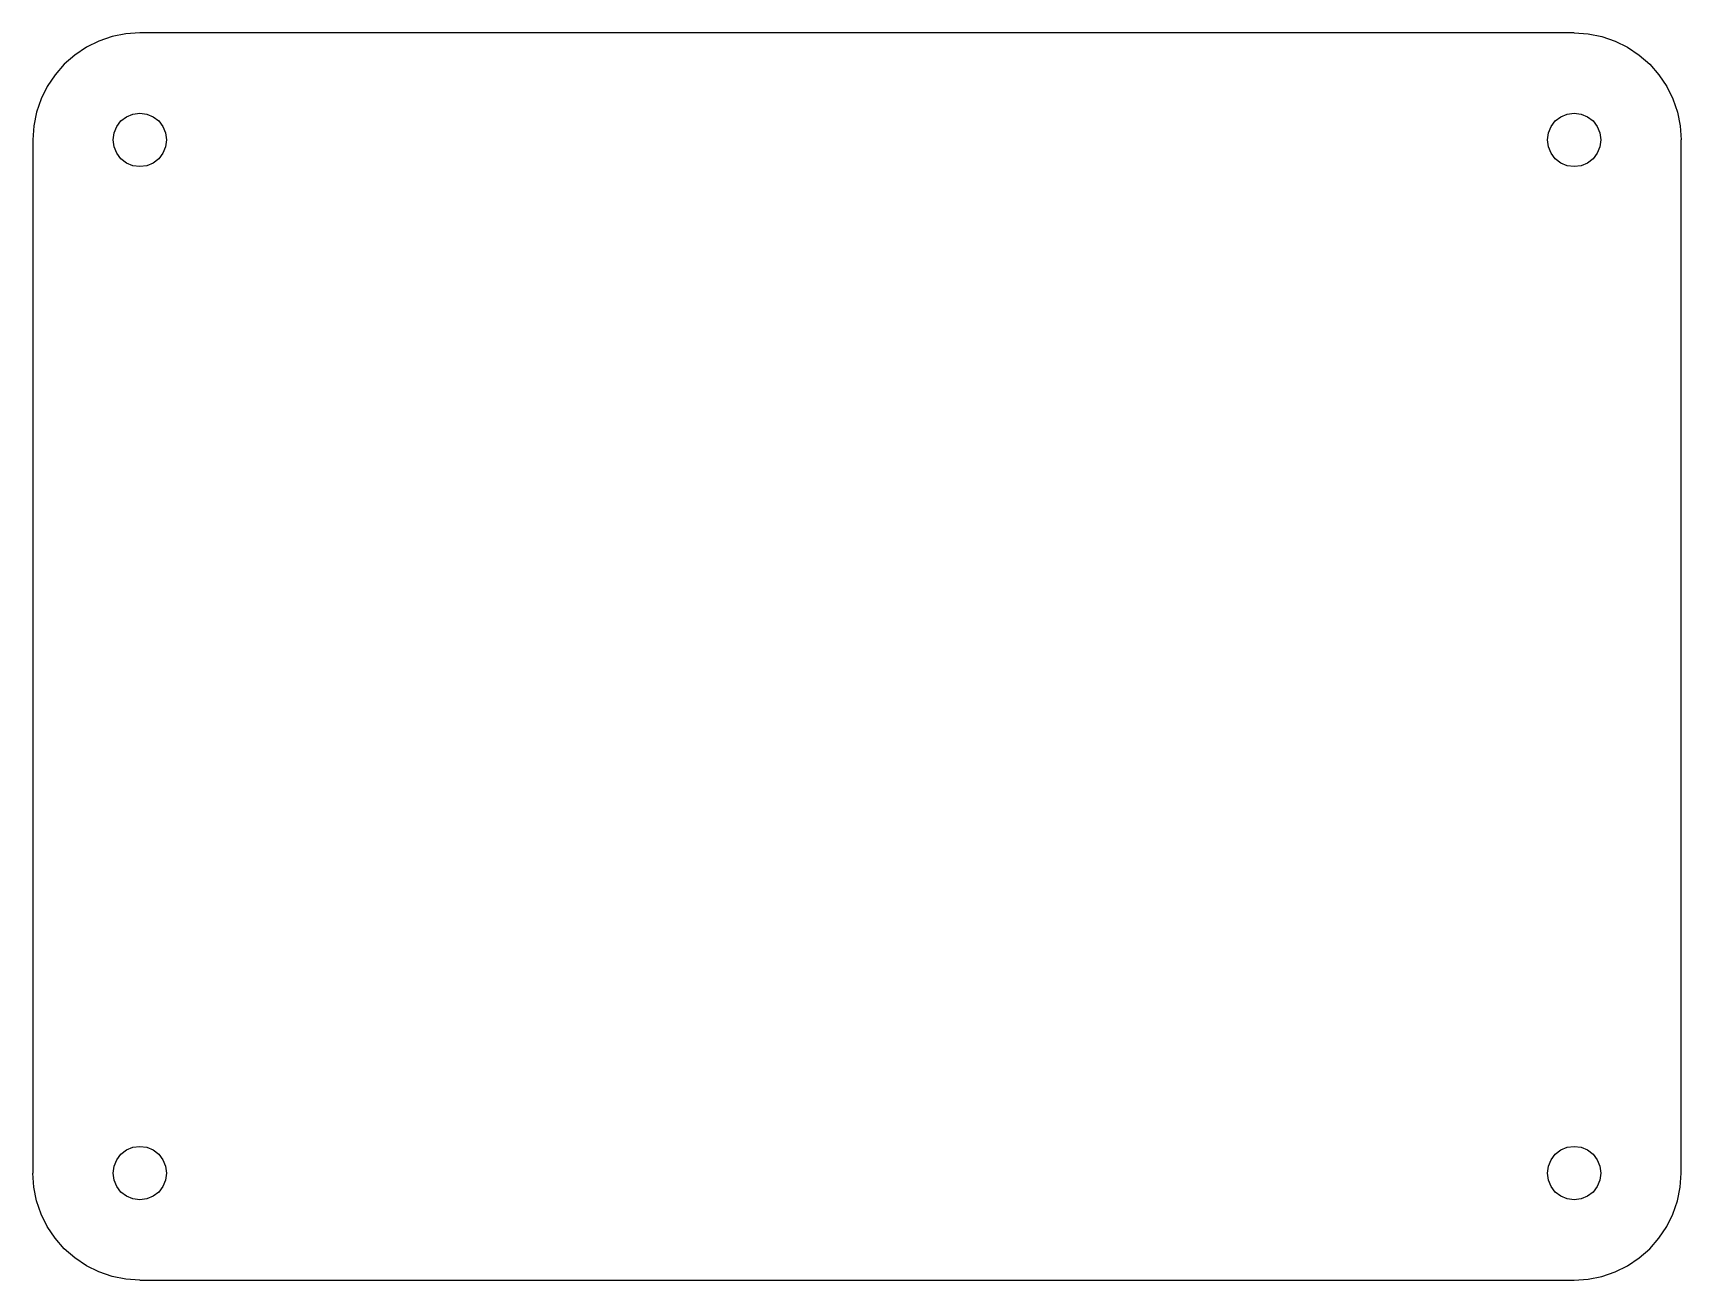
# Model space of a CAD drawing. Extents: x 2566 to 2751, y 0 to 140.
import ezdxf

# ---------------------------------------------------------------- set-up
doc = ezdxf.new("R2010")
doc.units = 0
doc.header["$LTSCALE"] = 1000
doc.linetypes.add('SKEMA_SOLID', pattern=[0])
doc.layers.add('Layer0_S_', color=20, linetype='SKEMA_SOLID')

msp = doc.modelspace()

# ---------------------------------------------------------------- linework, layer by layer
at = {"layer": 'Layer0_S_'}
for p, q in [((2573.66, 139.09), (2572.25, 138.39)), ((2575.15, 139.59), (2573.66, 139.09)), ((2576.69, 139.9), (2575.15, 139.59)), ((2578.25, 140), (2576.69, 139.9)), ((2739.25, 140), (2578.25, 140)), ((2739.25, 140), (2740.82, 139.9)), ((2740.82, 139.9), (2742.36, 139.59)), ((2742.36, 139.59), (2743.85, 139.09)), ((2743.85, 139.09), (2745.25, 138.39)), ((2570.95, 137.52), (2569.77, 136.49)), ((2572.25, 138.39), (2570.95, 137.52)), ((2745.25, 138.39), (2746.56, 137.52)), ((2746.56, 137.52), (2747.74, 136.49)), ((2568.73, 135.31), (2567.86, 134)), ((2569.77, 136.49), (2568.73, 135.31)), ((2747.74, 136.49), (2748.77, 135.31)), ((2748.77, 135.31), (2749.65, 134)), ((2567.86, 134), (2567.17, 132.59)), ((2749.65, 134), (2750.34, 132.59)), ((2567.17, 132.59), (2566.66, 131.11)), ((2750.34, 132.59), (2750.85, 131.11)), ((2566.36, 129.57), (2566.25, 128)), ((2566.66, 131.11), (2566.36, 129.57)), ((2575.36, 128.78), (2575.66, 129.5)), ((2575.66, 129.5), (2576.13, 130.12)), ((2576.13, 130.12), (2576.75, 130.6)), ((2576.75, 130.6), (2577.48, 130.9)), ((2577.48, 130.9), (2578.25, 131)), ((2578.25, 131), (2579.03, 130.9)), ((2579.03, 130.9), (2579.75, 130.6)), ((2579.75, 130.6), (2580.38, 130.12)), ((2580.38, 130.12), (2580.85, 129.5)), ((2580.85, 129.5), (2581.15, 128.78)), ((2736.36, 128.78), (2736.66, 129.5)), ((2736.66, 129.5), (2737.13, 130.12)), ((2737.13, 130.12), (2737.75, 130.6)), ((2737.75, 130.6), (2738.48, 130.9)), ((2738.48, 130.9), (2739.25, 131)), ((2739.25, 131), (2740.03, 130.9)), ((2740.03, 130.9), (2740.75, 130.6)), ((2740.75, 130.6), (2741.38, 130.12)), ((2741.38, 130.12), (2741.85, 129.5)), ((2741.85, 129.5), (2742.15, 128.78)), ((2750.85, 131.11), (2751.15, 129.57)), ((2751.15, 129.57), (2751.25, 128)), ((2566.25, 128), (2566.25, 12)), ((2575.25, 128), (2575.36, 128.78)), ((2575.36, 127.22), (2575.25, 128)), ((2581.15, 128.78), (2581.25, 128)), ((2581.25, 128), (2581.15, 127.22)), ((2736.25, 128), (2736.36, 128.78)), ((2736.36, 127.22), (2736.25, 128)), ((2742.15, 128.78), (2742.25, 128)), ((2742.25, 128), (2742.15, 127.22)), ((2751.25, 12), (2751.25, 128)), ((2575.66, 126.5), (2575.36, 127.22)), ((2576.13, 125.88), (2575.66, 126.5)), ((2576.75, 125.4), (2576.13, 125.88)), ((2580.38, 125.88), (2579.75, 125.4)), ((2580.85, 126.5), (2580.38, 125.88)), ((2581.15, 127.22), (2580.85, 126.5)), ((2736.66, 126.5), (2736.36, 127.22)), ((2737.13, 125.88), (2736.66, 126.5)), ((2737.75, 125.4), (2737.13, 125.88)), ((2741.38, 125.88), (2740.75, 125.4)), ((2741.85, 126.5), (2741.38, 125.88)), ((2742.15, 127.22), (2741.85, 126.5)), ((2577.48, 125.1), (2576.75, 125.4)), ((2578.25, 125), (2577.48, 125.1)), ((2579.03, 125.1), (2578.25, 125)), ((2579.75, 125.4), (2579.03, 125.1)), ((2738.48, 125.1), (2737.75, 125.4)), ((2739.25, 125), (2738.48, 125.1)), ((2740.03, 125.1), (2739.25, 125)), ((2740.75, 125.4), (2740.03, 125.1)), ((2576.75, 14.6), (2577.48, 14.9)), ((2577.48, 14.9), (2578.25, 15)), ((2578.25, 15), (2579.03, 14.9)), ((2579.03, 14.9), (2579.75, 14.6)), ((2737.75, 14.6), (2738.48, 14.9)), ((2738.48, 14.9), (2739.25, 15)), ((2739.25, 15), (2740.03, 14.9)), ((2740.03, 14.9), (2740.75, 14.6)), ((2575.36, 12.78), (2575.66, 13.5)), ((2575.66, 13.5), (2576.13, 14.12)), ((2576.13, 14.12), (2576.75, 14.6)), ((2579.75, 14.6), (2580.38, 14.12)), ((2580.38, 14.12), (2580.85, 13.5)), ((2580.85, 13.5), (2581.15, 12.78)), ((2736.36, 12.78), (2736.66, 13.5)), ((2736.66, 13.5), (2737.13, 14.12)), ((2737.13, 14.12), (2737.75, 14.6)), ((2740.75, 14.6), (2741.38, 14.12)), ((2741.38, 14.12), (2741.85, 13.5)), ((2741.85, 13.5), (2742.15, 12.78)), ((2566.36, 10.43), (2566.25, 12)), ((2575.25, 12), (2575.36, 12.78)), ((2575.36, 11.22), (2575.25, 12)), ((2575.66, 10.5), (2575.36, 11.22)), ((2581.15, 11.22), (2580.85, 10.5)), ((2581.15, 12.78), (2581.25, 12)), ((2581.25, 12), (2581.15, 11.22)), ((2736.25, 12), (2736.36, 12.78)), ((2736.36, 11.22), (2736.25, 12)), ((2736.66, 10.5), (2736.36, 11.22)), ((2742.15, 11.22), (2741.85, 10.5)), ((2742.15, 12.78), (2742.25, 12)), ((2742.25, 12), (2742.15, 11.22)), ((2751.15, 10.43), (2751.25, 12)), ((2566.66, 8.89), (2566.36, 10.43)), ((2576.13, 9.88), (2575.66, 10.5)), ((2576.75, 9.4), (2576.13, 9.88)), ((2577.48, 9.1), (2576.75, 9.4)), ((2579.75, 9.4), (2579.03, 9.1)), ((2580.38, 9.88), (2579.75, 9.4)), ((2580.85, 10.5), (2580.38, 9.88)), ((2737.13, 9.88), (2736.66, 10.5)), ((2737.75, 9.4), (2737.13, 9.88)), ((2738.48, 9.1), (2737.75, 9.4)), ((2740.75, 9.4), (2740.03, 9.1)), ((2741.38, 9.88), (2740.75, 9.4)), ((2741.85, 10.5), (2741.38, 9.88)), ((2750.85, 8.89), (2751.15, 10.43)), ((2567.17, 7.41), (2566.66, 8.89)), ((2567.86, 6), (2567.17, 7.41)), ((2578.25, 9), (2577.48, 9.1)), ((2579.03, 9.1), (2578.25, 9)), ((2739.25, 9), (2738.48, 9.1)), ((2740.03, 9.1), (2739.25, 9)), ((2749.65, 6), (2750.34, 7.41)), ((2750.34, 7.41), (2750.85, 8.89)), ((2568.73, 4.69), (2567.86, 6)), ((2748.77, 4.69), (2749.65, 6)), ((2569.77, 3.51), (2568.73, 4.69)), ((2747.74, 3.51), (2748.77, 4.69)), ((2570.95, 2.48), (2569.77, 3.51)), ((2572.25, 1.61), (2570.95, 2.48)), ((2745.25, 1.61), (2746.56, 2.48)), ((2746.56, 2.48), (2747.74, 3.51)), ((2573.66, 0.91), (2572.25, 1.61)), ((2575.15, 0.41), (2573.66, 0.91)), ((2576.69, 0.1), (2575.15, 0.41)), ((2578.25, 0), (2576.69, 0.1)), ((2578.25, 0), (2739.25, 0)), ((2739.25, 0), (2740.82, 0.1)), ((2740.82, 0.1), (2742.36, 0.41)), ((2742.36, 0.41), (2743.85, 0.91)), ((2743.85, 0.91), (2745.25, 1.61))]:
    msp.add_line(p, q, dxfattribs=at)

doc.saveas('drawing.dxf')
